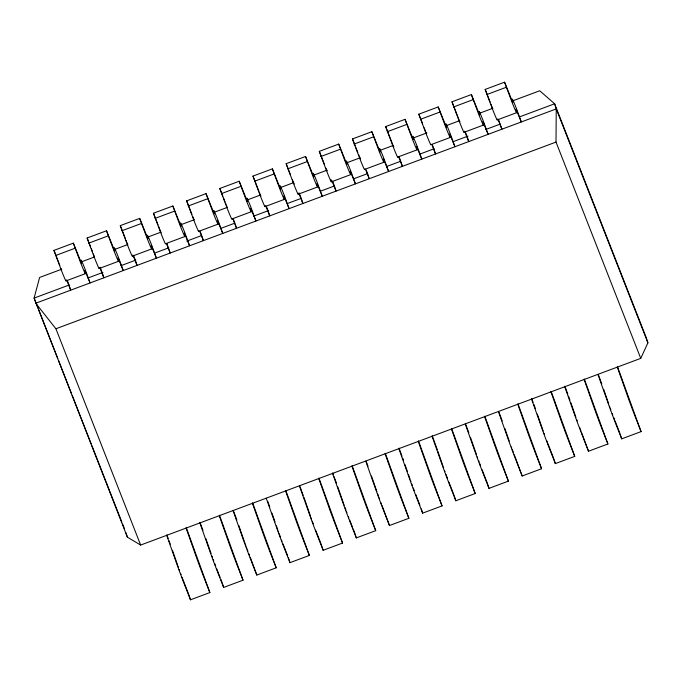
<?xml version="1.0" encoding="UTF-8"?>
<svg xmlns="http://www.w3.org/2000/svg" width="682" height="682" viewBox="0 0 682 682"><rect width="100%" height="100%" fill="white"/><g stroke="black" fill="none" stroke-linecap="round" stroke-linejoin="round"><path stroke-width="1.02" d="M61.585 269.254L39.624 277.455L34.1 298.094L127.381 537.16L140.637 545.054L640.748 358.365L556.009 142.078L556.248 108.915L554.619 103.783L539.735 90.766L512.779 100.825M640.748 358.365L647.9 342.858L646.272 337.726L554.619 103.783L519.769 116.793M65.984 280.66A24.936 0.708 69.5 0 1 60.979 269.313L53.955 250.388L73.341 243.15L81.567 263.457L81.039 260.038A23.376 0.665 69.5 0 1 85.02 269.066L90.075 282.936L84.866 270.243L85.378 273.422A24.936 0.708 69.5 0 1 80.374 262.076L73.341 243.15M99.154 268.282A24.936 0.708 69.5 0 1 94.15 256.935L87.126 238.009L106.511 230.772L114.738 251.078L114.209 247.651A23.376 0.665 69.5 0 1 118.191 256.688L123.246 270.549L118.071 257.856L118.549 261.044A24.936 0.708 69.5 0 1 113.544 249.697L106.511 230.772M132.325 255.895A24.936 0.708 69.5 0 1 127.321 244.548L120.288 225.631L139.682 218.385L147.909 238.691L147.38 235.273A23.376 0.665 69.5 0 1 151.361 244.301L156.417 258.171L151.242 245.477L151.719 248.657A24.936 0.708 69.5 0 1 146.715 237.31L139.682 218.385M165.496 243.517A24.936 0.708 69.5 0 1 160.492 232.17L153.459 213.244L172.853 206.007L181.08 226.313L180.551 222.886A23.376 0.665 69.5 0 1 184.532 231.923L189.587 245.784L184.379 233.099L184.89 236.279A24.936 0.708 69.5 0 1 179.886 224.932L172.853 206.007M198.667 231.13A24.936 0.708 69.5 0 1 193.662 219.792L186.629 200.866L206.024 193.62L214.25 213.926L213.722 210.508A23.376 0.665 69.5 0 1 217.703 219.536L222.758 233.406L217.549 220.712L218.061 223.892A24.936 0.708 69.5 0 1 213.057 212.545L206.024 193.62M231.837 218.752A24.936 0.708 69.5 0 1 226.833 207.405L219.8 188.479L239.194 181.242L247.421 201.548L246.893 198.121A23.376 0.665 69.5 0 1 250.874 207.157L255.929 221.019L250.754 208.325L251.232 211.514A24.936 0.708 69.5 0 1 246.228 200.167L239.194 181.242M265.008 206.365A24.936 0.708 69.5 0 1 260.004 195.026L252.971 176.101L272.365 168.863L280.592 189.161L280.063 185.743A23.376 0.665 69.5 0 1 284.044 194.771L289.1 208.641L283.925 195.947L284.403 199.127A24.936 0.708 69.5 0 1 279.398 187.789L272.365 168.863M298.179 193.986A24.936 0.708 69.5 0 1 293.175 182.64L286.142 163.714L305.536 156.476L313.763 176.783L313.234 173.356A23.376 0.665 69.5 0 1 317.215 182.392L322.271 196.263L317.062 183.569L317.565 186.749A24.936 0.708 69.5 0 1 312.569 175.402L305.536 156.476M331.009 179.562L331.35 181.6A24.936 0.708 69.5 0 1 326.346 170.261L319.312 151.336L338.707 144.098L346.933 164.396L346.405 160.978A23.376 0.665 69.5 0 1 350.386 170.006L355.441 183.876L350.267 171.182L350.736 174.362A24.936 0.708 69.5 0 1 345.74 163.024L338.707 144.098M364.52 169.221A24.936 0.708 69.5 0 1 359.516 157.874L352.483 138.949L371.878 131.711L380.096 152.018L379.576 148.599A23.376 0.665 69.5 0 1 383.557 157.627L388.612 171.497L383.437 158.795L383.906 161.984A24.936 0.708 69.5 0 1 378.911 150.637L371.878 131.711M397.691 156.843A24.936 0.708 69.5 0 1 392.687 145.496L385.654 126.571L405.048 119.333L413.266 139.631L412.746 136.212A23.376 0.665 69.5 0 1 416.728 145.24L421.783 159.111L416.608 146.417L417.077 149.597A24.936 0.708 69.5 0 1 412.081 138.258L405.048 119.333M430.862 144.456A24.936 0.708 69.5 0 1 425.858 133.109L418.825 114.184L438.219 106.946L446.437 127.253L445.917 123.834A23.376 0.665 69.5 0 1 449.898 132.862L454.954 146.732L449.736 134.039L450.248 137.218A24.936 0.708 69.5 0 1 445.252 125.872L438.219 106.946M464.033 132.078A24.936 0.708 69.5 0 1 459.029 120.731L451.996 101.806L471.39 94.568L479.608 114.874L479.088 111.447A23.376 0.665 69.5 0 1 483.069 120.484L488.124 134.345L482.95 121.652L483.419 124.84A24.936 0.708 69.5 0 1 478.423 113.493L471.39 94.568M497.195 119.691A24.936 0.708 69.5 0 1 492.199 108.344L485.166 89.427L504.561 82.181L512.779 102.488L512.259 99.069A23.376 0.665 69.5 0 1 516.24 108.097L521.295 121.967L516.121 109.273L516.589 112.453A24.936 0.708 69.5 0 1 511.594 101.106L504.561 82.181M55.583 255.52L74.969 248.282M88.745 243.142L108.14 235.904M121.916 230.755L141.31 223.517M155.087 218.376L174.481 211.139M188.258 205.998L207.652 198.752M221.428 193.611L240.823 186.374M254.599 181.233L273.993 173.995M287.77 168.846L307.164 161.608M320.941 156.468L340.335 149.23M354.111 144.081L373.506 136.843M387.282 131.703L406.677 124.465M420.453 119.316L439.847 112.078M453.624 106.938L473.018 99.7M486.795 94.551L506.189 87.313M81.55 261.803L94.525 256.961M114.491 249.501L127.466 244.659M148.429 236.833L160.406 232.366M181.369 224.54L194.353 219.698M213.313 212.614L227.294 207.396M247.259 199.945L260.234 195.103M280.2 187.652L293.175 182.802M314.138 174.984L327.113 170.133M347.078 162.683L360.053 157.84M380.019 150.39L392.994 145.539M412.96 138.088L426.932 132.871M445.9 125.795L458.875 120.953M479.838 113.127L492.813 108.285M66.001 280.907L85.395 273.661M99.171 268.52L118.566 261.283M132.342 256.142L151.736 248.904M165.513 243.755L184.899 236.518M198.684 231.377L218.07 224.139M231.854 218.99L251.24 211.752M265.025 206.612L284.411 199.374M298.196 194.225L317.582 186.987M331.367 181.847L350.753 174.609M364.529 169.46L383.923 162.222M397.7 157.082L417.094 149.844M430.871 144.703L450.265 137.457M464.041 132.317L483.436 125.079M497.212 119.938L516.606 112.7M67.313 280.592L69.053 285.042L34.1 298.094L37.987 308M87.969 277.983L102.931 272.399M120.885 265.699L135.846 260.106M154.797 253.031L168.769 247.822M186.723 241.121L201.684 235.537L203.364 240.644L199.579 231.028M220.636 228.461L234.599 223.244M253.559 216.168L268.52 210.585M287.472 203.509L301.248 198.368L299.159 193.032M320.642 191.131L334.581 185.922M353.498 178.863L367.436 173.663M386.353 166.596L400.291 161.395M420.206 153.962L434.144 148.761M453.061 141.694L467.997 136.119M485.916 129.427L499.855 124.226M647.9 342.858L556.248 108.915L35.728 303.226L55.907 328.767L556.009 142.078M166.723 535.404L175.317 559.743A24.936 0.708 69.5 0 0 185.061 586.026L190.466 599.819L209.86 592.573L191.31 541.499A23.376 0.665 69.5 0 0 186.237 527.595M199.894 523.017L208.487 547.356A24.936 0.708 69.5 0 0 218.231 573.639L223.636 587.432L243.022 580.194L224.48 529.121A23.376 0.665 69.5 0 0 219.408 515.208M233.065 510.639L241.658 534.978A24.936 0.708 69.5 0 0 251.402 561.26L256.807 575.054L276.193 567.816L257.651 516.734A23.376 0.665 69.5 0 0 252.579 502.83M266.236 498.252L274.829 522.591A24.936 0.708 69.5 0 0 284.573 548.874L289.978 562.667L309.364 555.429L290.822 504.356A23.376 0.665 69.5 0 0 285.749 490.443M299.407 485.874L308 510.213A24.936 0.708 69.5 0 0 317.744 536.495L323.149 550.289L342.535 543.051L323.993 491.969A23.376 0.665 69.5 0 0 318.912 478.065M332.577 473.487L341.171 497.826A24.936 0.708 69.5 0 0 350.915 524.108L356.319 537.902L375.705 530.664L357.163 479.591A23.376 0.665 69.5 0 0 352.083 465.678M365.748 461.109L374.341 485.448A24.936 0.708 69.5 0 0 384.085 511.73L389.49 525.524L408.876 518.286L390.334 467.204A23.376 0.665 69.5 0 0 385.253 453.3M398.919 448.73L407.512 473.069A24.936 0.708 69.5 0 0 417.256 499.343L422.652 513.137L442.047 505.899L423.505 454.826A23.376 0.665 69.5 0 0 418.424 440.913M432.09 436.344L440.683 460.682A24.936 0.708 69.5 0 0 450.427 486.965L455.823 500.759L475.218 493.521L456.676 442.439A23.376 0.665 69.5 0 0 451.595 428.535M465.26 423.965L473.854 448.304A24.936 0.708 69.5 0 0 483.589 474.578L488.994 488.38L508.388 481.134L489.847 430.061A23.376 0.665 69.5 0 0 484.766 416.156M498.431 411.578L507.024 435.917A24.936 0.708 69.5 0 0 516.76 462.2L522.165 475.993L541.559 468.756L523.017 417.682A23.376 0.665 69.5 0 0 517.936 403.77M531.602 399.2L540.195 423.539A24.936 0.708 69.5 0 0 549.931 449.822L555.336 463.615L574.73 456.369L556.188 405.296A23.376 0.665 69.5 0 0 551.107 391.391M564.773 386.813L573.366 411.152A24.936 0.708 69.5 0 0 583.101 437.435L588.506 451.228L607.901 443.991L589.359 392.917A23.376 0.665 69.5 0 0 584.278 379.004M597.935 374.435L606.537 398.774A24.936 0.708 69.5 0 0 616.272 425.057L621.677 438.85L641.071 431.612L622.53 380.53A23.376 0.665 69.5 0 0 617.449 366.626M393.838 146.877L393.429 146.119M294.326 184.029L293.916 183.262M459.949 121.737L459.54 120.85M360.446 158.88L360.028 157.994M260.933 196.024L260.524 195.137M426.6 133.732L426.105 132.606M326.857 170.381L327.087 170.884M161.012 232.289L161.233 232.792M61.73 269.936L61.227 268.81M492.711 108.464L491.79 106.273M392.934 144.993L393.199 145.616M293.695 182.759L293.115 181.403M227.08 206.902L227.353 207.524M127.568 244.045L127.841 244.668M458.96 119.486L459.276 120.228M359.457 156.638L359.764 157.371M260.251 194.515L259.22 192.009M193.603 218.547L193.91 219.28M160.739 231.667L159.707 229.152M94.09 255.69L94.397 256.432M497.809 118.839L501.901 129.205L498.525 119.623M464.638 131.225L468.73 141.583L467.102 136.46M425.449 131.029L425.79 131.873M392.619 144.252L385.654 126.571M331.955 180.756L336.047 191.113L334.692 186.842M325.936 168.181L326.286 169.017M298.784 193.134L302.876 203.5L301.521 199.221M265.613 205.521L269.705 215.879L268.077 210.747M226.424 205.325L226.774 206.169M132.93 255.042L137.022 265.409L135.667 261.129M126.912 242.477L127.261 243.312M99.76 267.429L103.852 277.787L102.223 272.664M66.589 279.808L70.681 290.174L69.053 285.042M458.236 117.713L458.619 118.651M431.774 144.354L435.559 153.97L432.533 145.283M398.603 156.732L402.389 166.348L401.033 162.077M365.433 169.119L369.218 178.735L367.589 173.603M358.732 154.865L359.107 155.794M292.39 179.622L292.766 180.56M232.75 218.649L236.535 228.265L235.179 223.986M192.878 216.774L193.253 217.711M166.408 243.414L170.193 253.031L166.826 243.448M93.366 253.917L93.741 254.855M490.997 104.312L491.407 105.335M425.065 130.1L424.144 127.764M225.64 203.364L226.049 204.387M126.127 240.516L126.537 241.539M457.835 116.69L451.996 101.806M258.81 190.986L252.971 176.101M158.778 226.816L159.298 228.129M59.266 263.968L59.786 265.281M641.071 431.612L635.667 417.819A24.936 0.708 69.5 0 1 625.931 391.536L617.329 367.197M485.166 89.427L490.102 102.027M615.113 421.109L619.674 432.746M607.901 443.991L602.496 430.197A24.936 0.708 69.5 0 1 592.76 403.915L584.159 379.576M465.704 132.896L466.752 135.565M581.567 432.524L588.506 451.228M574.73 456.369L569.325 442.575A24.936 0.708 69.5 0 1 559.59 416.301L550.988 391.962M418.825 114.184L422.627 123.885M553.332 457.511L547.851 443.513M541.559 468.756L536.154 454.962A24.936 0.708 69.5 0 1 526.419 428.68L517.817 404.341M399.021 156.775L400.76 161.216M515.601 458.261L522.165 475.993M508.388 481.134L502.984 467.341A24.936 0.708 69.5 0 1 493.248 441.066L484.646 416.728M366.191 170.04L367.24 172.716M352.483 138.949L355.143 145.735M355.902 147.679L357.803 152.529M482.055 469.668L487.366 483.248M475.218 493.521L469.813 479.727A24.936 0.708 69.5 0 1 460.077 453.445L451.475 429.106M332.68 181.54L334.419 185.981M319.312 151.336L324.248 163.936M448.884 482.055L453.82 494.655M442.047 505.899L436.642 492.106A24.936 0.708 69.5 0 1 426.906 465.823L418.305 441.484M286.142 163.714L290.319 174.379M415.713 494.433L419.89 505.098M408.876 518.286L403.471 504.492A24.936 0.708 69.5 0 1 393.736 478.21L385.142 453.871M266.688 207.192L267.728 209.86M375.705 530.664L370.3 516.871A24.936 0.708 69.5 0 1 360.565 490.588L351.972 466.249M233.167 218.683L234.906 223.133M219.8 188.479L222.843 196.237M223.602 198.172L225.12 202.051M349.747 520.17L352.406 526.956M353.165 528.891L354.308 531.807M342.535 543.051L337.13 529.258A24.936 0.708 69.5 0 1 327.394 502.975L318.801 478.636M200.346 231.957L201.386 234.625M186.629 200.866L191.949 214.438M321.52 545.157L315.655 530.187M309.364 555.429L303.959 541.636A24.936 0.708 69.5 0 1 294.223 515.353L285.63 491.014M153.459 213.244L158.019 224.881M283.03 543.963L287.591 555.6M276.193 567.816L270.797 554.023A24.936 0.708 69.5 0 1 261.053 527.74L252.459 503.401M133.655 255.827L135.394 260.277M120.288 225.631L125.607 239.203M250.243 557.313L256.807 575.054M243.022 580.194L237.626 566.401A24.936 0.708 69.5 0 1 227.882 540.118L219.289 515.78M100.135 267.318L101.882 271.768M87.126 238.009L90.544 246.739M91.303 248.674L92.437 251.581M216.688 568.728L220.107 577.458M220.866 579.393L222.008 582.3M209.86 592.573L204.455 578.779A24.936 0.708 69.5 0 1 194.711 552.505L186.118 528.166M53.955 250.388L58.891 262.996M188.454 593.715L182.026 577.236M55.907 328.767L140.637 545.054M38.763 309.986L57.791 358.562M58.567 360.539L71.38 393.25M72.156 395.236L91.192 443.812M91.968 445.789L121.865 522.122M122.649 524.1L124.584 529.062M614.729 420.146L613.723 417.529M515.225 457.29L514.211 454.681M381.997 505.422L389.49 525.524M580.553 429.916L581.021 431.135M348.357 516.589L348.826 517.808M248.845 553.733L249.314 554.952M546.896 441.032L547.382 442.294M381.042 502.941L381.528 504.203M281.538 540.093L282.016 541.355M215.674 566.12L214.702 563.562M579.581 427.358L580.067 428.654M480.554 465.797L479.574 463.197M447.383 478.184L445.917 474.271M414.213 490.563L413.232 487.962M612.257 413.667L612.751 414.98M513.239 452.123L512.259 449.506M247.387 549.871L247.873 551.184M346.405 511.415L346.899 512.728M280.558 537.493L279.117 533.597M180.56 573.332L181.045 574.636M478.611 460.589L479.088 461.885M379.098 497.732L379.576 499.036M313.234 523.802L312.288 521.218M246.415 547.262L246.893 548.567M213.244 559.641L213.73 560.945M511.312 446.923L511.781 448.202M411.8 484.075L412.269 485.354M345.927 510.119L345.007 507.596M610.373 408.535L610.825 409.78M544.031 433.3L544.483 434.545M444.519 470.444L444.971 471.688M378.629 496.453L377.751 494.015M245.494 544.739L245.946 545.984M179.161 569.504L179.605 570.749M576.776 419.72L577.202 420.913M477.264 456.872L477.69 458.065M278.239 531.159L278.665 532.361M211.897 555.924L212.324 557.117M609.538 406.199L609.947 407.342M410.521 480.495L410.922 481.628M311.009 517.638L311.41 518.78M244.668 542.403L245.068 543.545M542.753 429.694L543.196 430.964M470.452 437.298L470.998 438.867M443.24 466.838L443.692 468.116M337.769 486.829L343.396 503.009M343.737 503.989L344.18 505.26M305.152 500.784L304.598 499.207A23.376 0.665 69.5 0 0 303.933 497.314M277.838 530.025L276.38 525.831M177.883 565.898L178.326 567.168M603.681 389.337L608.753 403.957M570.851 402.695L575.923 417.307M537.339 414.102L542.42 428.722M504.851 428.432L509.249 441.101M471.339 439.847L476.411 454.459M437.835 451.254L442.908 465.866M404.997 464.604L407.367 471.424M408.382 474.348L410.07 479.224M371.494 476.019L376.899 491.603M305.485 501.756L310.566 516.368M271.982 513.162L275.025 521.935M238.811 525.541L244.224 541.133M205.981 538.899L211.053 553.511M172.469 550.306L177.542 564.926M620.049 433.718L621.677 438.85M553.707 458.483L555.336 463.615M487.639 484.101L488.994 488.38M454.195 495.626L455.823 500.759M421.297 508.866L422.652 513.137M354.691 532.77L356.319 537.902M321.793 546.009L323.149 550.289M288.35 557.535L289.978 562.667M222.281 583.161L223.636 587.432M188.837 594.687L190.466 599.819M126.025 532.889L127.381 537.16M564.884 386.242A23.376 0.665 69.5 0 1 567.049 392.056M567.313 392.772A23.376 0.665 69.5 0 1 567.825 394.187M568.575 396.259A23.376 0.665 69.5 0 1 569.964 400.155M531.713 398.629A23.376 0.665 69.5 0 1 532.258 400.087M532.531 400.811A23.376 0.665 69.5 0 1 533.077 402.269M533.878 404.435A23.376 0.665 69.5 0 1 535.404 408.646M499.088 412.465A23.376 0.665 69.5 0 1 499.633 413.923M499.906 414.647A23.376 0.665 69.5 0 1 502.233 421.024M465.925 424.843A23.376 0.665 69.5 0 1 466.735 427.034M466.999 427.759A23.376 0.665 69.5 0 1 467.537 429.2M467.801 429.916A23.376 0.665 69.5 0 1 468.824 432.729M432.209 435.772A23.376 0.665 69.5 0 1 433.292 438.688M433.564 439.413A23.376 0.665 69.5 0 1 434.102 440.862M434.366 441.586A23.376 0.665 69.5 0 1 434.886 443.01M435.142 443.718A23.376 0.665 69.5 0 1 437.281 449.685M399.038 448.159A23.376 0.665 69.5 0 1 401.971 456.096M402.73 458.176A23.376 0.665 69.5 0 1 403.437 460.171M598.6 375.322A23.376 0.665 69.5 0 1 599.146 376.779M599.418 377.504A23.376 0.665 69.5 0 1 601.746 383.881M166.843 534.833A23.376 0.665 69.5 0 1 167.388 536.291M167.661 537.015A23.376 0.665 69.5 0 1 168.198 538.473M169 540.638A23.376 0.665 69.5 0 1 169.528 542.071M169.784 542.778A23.376 0.665 69.5 0 1 170.287 544.168M200.014 522.446A23.376 0.665 69.5 0 1 202.17 528.26M202.435 528.976A23.376 0.665 69.5 0 1 202.955 530.391M233.73 511.526A23.376 0.665 69.5 0 1 236.876 520.085M267.711 501.33A23.376 0.665 69.5 0 1 268.248 502.779M268.512 503.495A23.376 0.665 69.5 0 1 269.032 504.927M269.296 505.626A23.376 0.665 69.5 0 1 269.799 507.016M300.071 486.76A23.376 0.665 69.5 0 1 301.683 491.117M301.947 491.833A23.376 0.665 69.5 0 1 302.467 493.248M302.714 493.947A23.376 0.665 69.5 0 1 303.217 495.32M332.697 472.916A23.376 0.665 69.5 0 1 333.242 474.374M334.052 476.565A23.376 0.665 69.5 0 1 334.589 478.014M334.853 478.73A23.376 0.665 69.5 0 1 336.388 482.941M366.413 461.995A23.376 0.665 69.5 0 1 367.223 464.178M367.496 464.902A23.376 0.665 69.5 0 1 368.024 466.352"/></g></svg>
